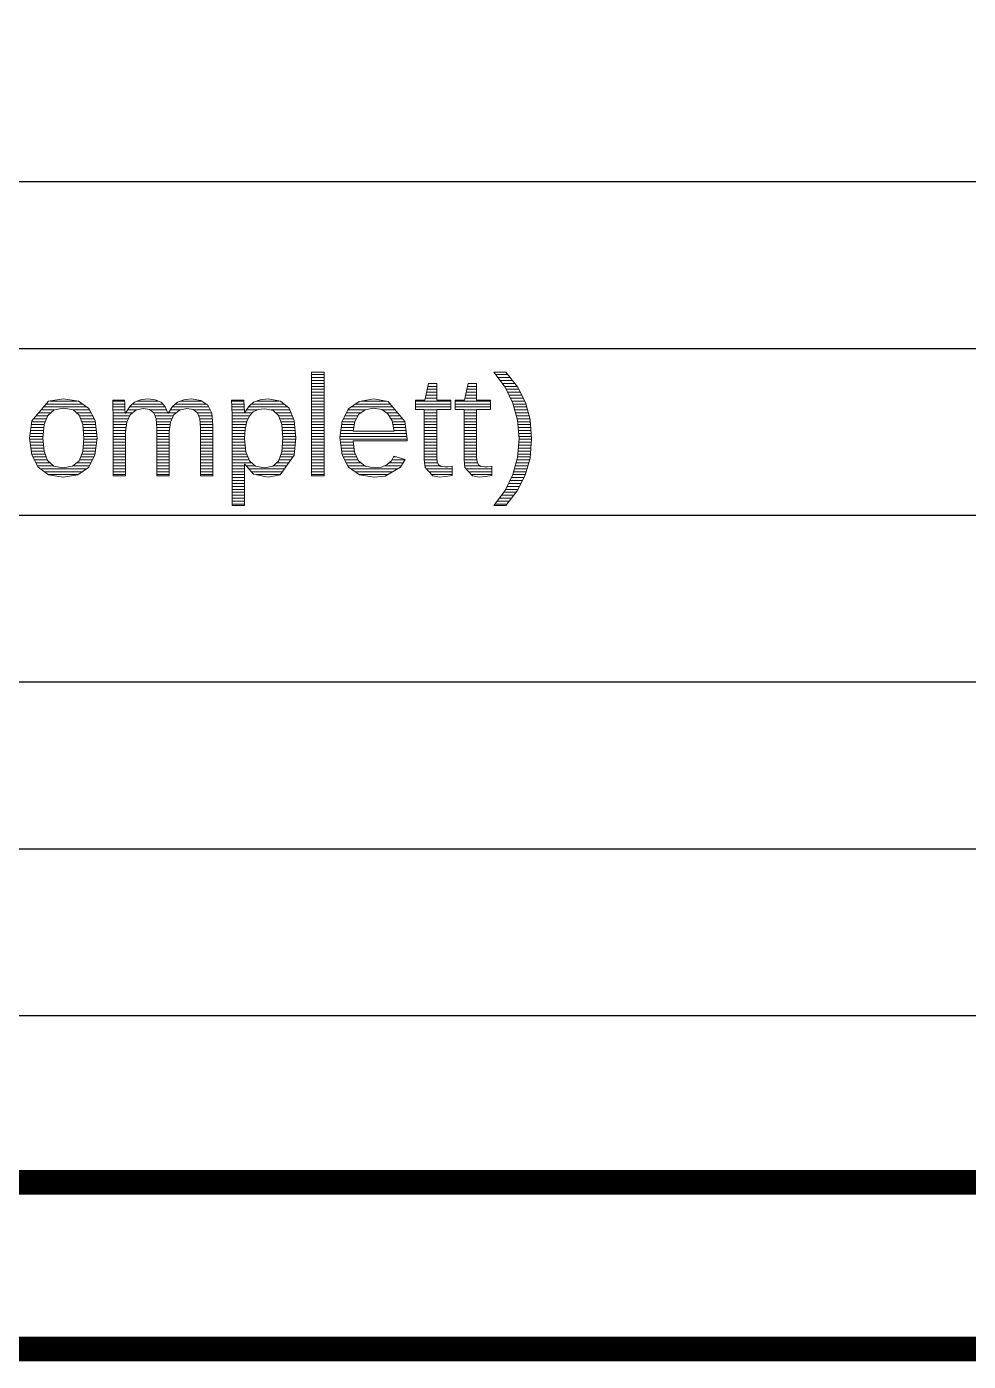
# Model space of a CAD drawing. Header units: millimetres. Extents: x 20 to 410, y 10 to 287.
# Drawn here: x 76.51 to 95.7, y 9.75 to 36.96 of the extents above; entities that cross this region are included whole.
import ezdxf

# ---------------------------------------------------------------- set-up
doc = ezdxf.new("R2010")
doc.units = ezdxf.units.MM
for name, color, linetype, lineweight in [('DUENN', 7, 'Continuous', 25), ('KANTEN', 7, 'Continuous', 50), ('TEXT', 7, 'Continuous', 13)]:
    doc.layers.add(name, color=color, linetype=linetype, lineweight=lineweight)

msp = doc.modelspace()

# ---------------------------------------------------------------- linework, layer by layer
at = {"layer": 'DUENN', "lineweight": 25}
for points in [[(20, 33.8), (200, 33.8)], [(20, 30.4), (200, 30.4)], [(20, 27), (200, 27)], [(20, 23.6), (200, 23.6)], [(20, 20.2), (200, 20.2)], [(20, 16.8), (200, 16.8)]]:
    msp.add_lwpolyline(points, dxfattribs=at)
at = {"layer": 'KANTEN', "lineweight": 50, "const_width": 0.5}
for points in [[(20, 10), (410, 10), (410, 287), (20, 287)], [(20, 10), (200, 10), (200, 61), (20, 61)]]:
    msp.add_lwpolyline(points, close=True, dxfattribs=at)
msp.add_lwpolyline([(20, 13.4), (200, 13.4)], dxfattribs=at)
at = {"layer": 'TEXT', "lineweight": 13}
for p, q in [((82.32, 29.865), (82.576, 29.865)), ((82.32, 29.805), (82.576, 29.805)), ((82.32, 29.745), (82.576, 29.745)), ((82.32, 29.685), (82.576, 29.685)), ((84.701, 29.685), (84.872, 29.685)), ((85.511, 29.685), (85.682, 29.685)), ((86.068, 29.865), (86.317, 29.865)), ((86.113, 29.805), (86.364, 29.805)), ((86.158, 29.745), (86.41, 29.745)), ((86.204, 29.685), (86.457, 29.685)), ((82.32, 29.625), (82.576, 29.625)), ((82.32, 29.565), (82.576, 29.565)), ((82.32, 29.505), (82.576, 29.505)), ((82.32, 29.445), (82.576, 29.445)), ((82.32, 29.385), (82.576, 29.385)), ((84.635, 29.385), (84.872, 29.385)), ((84.648, 29.445), (84.872, 29.445)), ((84.661, 29.505), (84.872, 29.505)), ((84.675, 29.565), (84.872, 29.565)), ((84.688, 29.625), (84.872, 29.625)), ((85.445, 29.385), (85.682, 29.385)), ((85.458, 29.445), (85.682, 29.445)), ((85.472, 29.505), (85.682, 29.505)), ((85.485, 29.565), (85.682, 29.565)), ((85.498, 29.625), (85.682, 29.625)), ((86.249, 29.625), (86.504, 29.625)), ((86.283, 29.565), (86.538, 29.565)), ((86.313, 29.505), (86.568, 29.505)), ((86.342, 29.445), (86.599, 29.445)), ((86.372, 29.385), (86.63, 29.385)), ((76.81, 29.145), (77.083, 29.145)), ((76.862, 29.205), (77.739, 29.205)), ((76.914, 29.265), (77.652, 29.265)), ((76.992, 29.325), (77.545, 29.325)), ((77.454, 29.145), (77.798, 29.145)), ((78.267, 29.325), (78.509, 29.325)), ((78.27, 29.265), (78.512, 29.265)), ((78.272, 29.205), (78.515, 29.205)), ((78.273, 29.145), (78.517, 29.145)), ((78.567, 29.145), (78.76, 29.145)), ((78.605, 29.205), (79.339, 29.205)), ((78.667, 29.265), (79.284, 29.265)), ((78.761, 29.325), (79.193, 29.325)), ((79.025, 29.145), (79.364, 29.145)), ((79.441, 29.145), (79.647, 29.145)), ((79.48, 29.205), (80.221, 29.205)), ((79.547, 29.265), (80.171, 29.265)), ((79.647, 29.325), (80.084, 29.325)), ((79.915, 29.145), (80.25, 29.145)), ((80.691, 29.325), (80.939, 29.325)), ((80.694, 29.265), (80.944, 29.265)), ((80.696, 29.205), (80.947, 29.205)), ((80.697, 29.145), (80.95, 29.145)), ((80.99, 29.145), (81.214, 29.145)), ((81.029, 29.205), (81.826, 29.205)), ((81.094, 29.265), (81.752, 29.265)), ((81.199, 29.325), (81.66, 29.325)), ((81.488, 29.145), (81.874, 29.145)), ((82.32, 29.325), (82.576, 29.325)), ((82.32, 29.265), (82.576, 29.265)), ((82.32, 29.205), (82.576, 29.205)), ((82.32, 29.145), (82.576, 29.145)), ((83.063, 29.145), (83.408, 29.145)), ((83.129, 29.205), (83.976, 29.205)), ((83.215, 29.265), (83.926, 29.265)), ((83.327, 29.325), (83.844, 29.325)), ((83.761, 29.145), (84.026, 29.145)), ((84.438, 29.325), (85.157, 29.325)), ((84.438, 29.265), (85.157, 29.265)), ((84.438, 29.205), (85.157, 29.205)), ((84.616, 29.145), (84.872, 29.145)), ((85.248, 29.325), (85.967, 29.325)), ((85.248, 29.265), (85.967, 29.265)), ((85.248, 29.205), (85.967, 29.205)), ((85.426, 29.145), (85.682, 29.145)), ((86.402, 29.325), (86.661, 29.325)), ((86.427, 29.265), (86.684, 29.265)), ((86.443, 29.205), (86.701, 29.205)), ((86.459, 29.145), (86.717, 29.145)), ((76.606, 28.845), (76.867, 28.845)), ((76.614, 28.905), (76.891, 28.905)), ((76.654, 28.965), (76.915, 28.965)), ((76.706, 29.025), (76.939, 29.025)), ((76.758, 29.085), (77.004, 29.085)), ((77.528, 29.085), (77.829, 29.085)), ((77.59, 29.025), (77.859, 29.025)), ((77.612, 28.965), (77.889, 28.965)), ((77.635, 28.905), (77.911, 28.905)), ((77.657, 28.845), (77.918, 28.845)), ((78.274, 29.085), (78.519, 29.085)), ((78.274, 29.025), (78.614, 29.025)), ((78.274, 28.965), (78.586, 28.965)), ((78.274, 28.905), (78.558, 28.905)), ((78.274, 28.845), (78.547, 28.845)), ((78.528, 29.085), (78.671, 29.085)), ((79.105, 29.085), (79.389, 29.085)), ((79.128, 29.025), (79.502, 29.025)), ((79.15, 28.965), (79.474, 28.965)), ((79.155, 28.905), (79.447, 28.905)), ((79.16, 28.845), (79.437, 28.845)), ((79.401, 29.085), (79.558, 29.085)), ((79.995, 29.085), (80.278, 29.085)), ((80.018, 29.025), (80.288, 29.025)), ((80.041, 28.965), (80.294, 28.965)), ((80.045, 28.905), (80.301, 28.905)), ((80.05, 28.845), (80.307, 28.845)), ((80.697, 29.085), (81.111, 29.085)), ((80.698, 29.025), (81.055, 29.025)), ((80.698, 28.965), (81.027, 28.965)), ((80.698, 28.905), (80.999, 28.905)), ((80.698, 28.845), (80.986, 28.845)), ((81.587, 29.085), (81.9, 29.085)), ((81.647, 29.025), (81.926, 29.025)), ((81.669, 28.965), (81.952, 28.965)), ((81.69, 28.905), (81.969, 28.905)), ((81.71, 28.845), (81.975, 28.845)), ((82.32, 29.085), (82.576, 29.085)), ((82.32, 29.025), (82.576, 29.025)), ((82.32, 28.965), (82.576, 28.965)), ((82.32, 28.905), (82.576, 28.905)), ((82.32, 28.845), (82.576, 28.845)), ((82.93, 28.845), (83.19, 28.845)), ((82.938, 28.905), (83.201, 28.905)), ((82.966, 28.965), (83.234, 28.965)), ((82.998, 29.025), (83.268, 29.025)), ((83.03, 29.085), (83.326, 29.085)), ((83.851, 29.085), (84.076, 29.085)), ((83.9, 29.025), (84.125, 29.025)), ((83.934, 28.965), (84.175, 28.965)), ((83.961, 28.905), (84.222, 28.905)), ((83.973, 28.845), (84.229, 28.845)), ((84.616, 29.085), (84.872, 29.085)), ((84.616, 29.025), (84.872, 29.025)), ((84.616, 28.965), (84.872, 28.965)), ((84.616, 28.905), (84.872, 28.905)), ((84.616, 28.845), (84.872, 28.845)), ((85.426, 29.085), (85.682, 29.085)), ((85.426, 29.025), (85.682, 29.025)), ((85.426, 28.965), (85.682, 28.965)), ((85.426, 28.905), (85.682, 28.905)), ((85.426, 28.845), (85.682, 28.845)), ((86.475, 29.085), (86.734, 29.085)), ((86.492, 29.025), (86.751, 29.025)), ((86.508, 28.965), (86.767, 28.965)), ((86.518, 28.905), (86.776, 28.905)), ((86.523, 28.845), (86.781, 28.845)), ((76.577, 28.605), (76.845, 28.605)), ((76.584, 28.665), (76.85, 28.665)), ((76.592, 28.725), (76.856, 28.725)), ((76.599, 28.785), (76.861, 28.785)), ((77.662, 28.785), (77.925, 28.785)), ((77.667, 28.725), (77.932, 28.725)), ((77.673, 28.665), (77.939, 28.665)), ((77.678, 28.605), (77.946, 28.605)), ((78.274, 28.785), (78.54, 28.785)), ((78.274, 28.725), (78.533, 28.725)), ((78.274, 28.665), (78.529, 28.665)), ((78.274, 28.605), (78.529, 28.605)), ((79.165, 28.785), (79.43, 28.785)), ((79.166, 28.725), (79.423, 28.725)), ((79.166, 28.665), (79.419, 28.665)), ((79.166, 28.605), (79.419, 28.605)), ((80.055, 28.785), (80.309, 28.785)), ((80.056, 28.725), (80.309, 28.725)), ((80.056, 28.665), (80.309, 28.665)), ((80.056, 28.605), (80.309, 28.605)), ((80.698, 28.785), (80.973, 28.785)), ((80.698, 28.725), (80.964, 28.725)), ((80.698, 28.665), (80.961, 28.665)), ((80.698, 28.605), (80.957, 28.605)), ((81.715, 28.785), (81.981, 28.785)), ((81.72, 28.725), (81.987, 28.725)), ((81.725, 28.665), (81.993, 28.665)), ((81.729, 28.605), (81.999, 28.605)), ((82.32, 28.785), (82.576, 28.785)), ((82.32, 28.725), (82.576, 28.725)), ((82.32, 28.665), (82.576, 28.665)), ((82.32, 28.605), (82.576, 28.605)), ((82.899, 28.605), (84.258, 28.605)), ((82.907, 28.665), (84.25, 28.665)), ((82.915, 28.725), (83.17, 28.725)), ((82.922, 28.785), (83.18, 28.785)), ((83.985, 28.785), (84.236, 28.785)), ((83.997, 28.725), (84.243, 28.725)), ((84.616, 28.785), (84.872, 28.785)), ((84.616, 28.725), (84.872, 28.725)), ((84.616, 28.665), (84.872, 28.665)), ((84.616, 28.605), (84.872, 28.605)), ((85.426, 28.785), (85.682, 28.785)), ((85.426, 28.725), (85.682, 28.725)), ((85.426, 28.665), (85.682, 28.665)), ((85.426, 28.605), (85.682, 28.605)), ((86.528, 28.785), (86.786, 28.785)), ((86.533, 28.725), (86.79, 28.725)), ((86.538, 28.665), (86.795, 28.665)), ((86.543, 28.605), (86.8, 28.605)), ((76.576, 28.545), (76.844, 28.545)), ((76.584, 28.485), (76.85, 28.485)), ((76.591, 28.425), (76.855, 28.425)), ((76.599, 28.365), (76.861, 28.365)), ((76.606, 28.305), (76.866, 28.305)), ((77.656, 28.305), (77.916, 28.305)), ((77.662, 28.365), (77.924, 28.365)), ((77.667, 28.425), (77.931, 28.425)), ((77.673, 28.485), (77.939, 28.485)), ((77.678, 28.545), (77.946, 28.545)), ((78.274, 28.545), (78.529, 28.545)), ((78.274, 28.485), (78.529, 28.485)), ((78.274, 28.425), (78.529, 28.425)), ((78.274, 28.365), (78.529, 28.365)), ((78.274, 28.305), (78.529, 28.305)), ((79.166, 28.545), (79.419, 28.545)), ((79.166, 28.485), (79.419, 28.485)), ((79.166, 28.425), (79.419, 28.425)), ((79.166, 28.365), (79.419, 28.365)), ((79.166, 28.305), (79.419, 28.305)), ((80.056, 28.545), (80.309, 28.545)), ((80.056, 28.485), (80.309, 28.485)), ((80.056, 28.425), (80.309, 28.425)), ((80.056, 28.365), (80.309, 28.365)), ((80.056, 28.305), (80.309, 28.305)), ((80.698, 28.545), (80.955, 28.545)), ((80.698, 28.485), (80.961, 28.485)), ((80.698, 28.425), (80.966, 28.425)), ((80.698, 28.365), (80.972, 28.365)), ((80.698, 28.305), (80.977, 28.305)), ((81.711, 28.305), (81.974, 28.305)), ((81.716, 28.365), (81.98, 28.365)), ((81.721, 28.425), (81.986, 28.425)), ((81.725, 28.485), (81.992, 28.485)), ((81.73, 28.545), (81.998, 28.545)), ((82.32, 28.545), (82.576, 28.545)), ((82.32, 28.485), (82.576, 28.485)), ((82.32, 28.425), (82.576, 28.425)), ((82.32, 28.365), (82.576, 28.365)), ((82.32, 28.305), (82.576, 28.305)), ((82.9, 28.545), (84.264, 28.545)), ((82.908, 28.485), (83.168, 28.485)), ((82.915, 28.425), (83.175, 28.425)), ((82.923, 28.365), (83.182, 28.365)), ((82.93, 28.305), (83.189, 28.305)), ((84.616, 28.545), (84.872, 28.545)), ((84.616, 28.485), (84.872, 28.485)), ((84.616, 28.425), (84.872, 28.425)), ((84.616, 28.365), (84.872, 28.365)), ((84.616, 28.305), (84.872, 28.305)), ((85.426, 28.545), (85.682, 28.545)), ((85.426, 28.485), (85.682, 28.485)), ((85.426, 28.425), (85.682, 28.425)), ((85.426, 28.365), (85.682, 28.365)), ((85.426, 28.305), (85.682, 28.305)), ((86.526, 28.305), (86.784, 28.305)), ((86.531, 28.365), (86.789, 28.365)), ((86.536, 28.425), (86.794, 28.425)), ((86.541, 28.485), (86.799, 28.485)), ((86.546, 28.545), (86.804, 28.545)), ((76.614, 28.245), (76.89, 28.245)), ((76.638, 28.185), (76.913, 28.185)), ((76.669, 28.125), (76.936, 28.125)), ((76.7, 28.065), (76.995, 28.065)), ((77.529, 28.065), (77.823, 28.065)), ((77.588, 28.125), (77.855, 28.125)), ((77.611, 28.185), (77.887, 28.185)), ((77.635, 28.245), (77.909, 28.245)), ((78.274, 28.245), (78.529, 28.245)), ((78.274, 28.185), (78.529, 28.185)), ((78.274, 28.125), (78.529, 28.125)), ((78.274, 28.065), (78.529, 28.065)), ((79.166, 28.245), (79.419, 28.245)), ((79.166, 28.185), (79.419, 28.185)), ((79.166, 28.125), (79.419, 28.125)), ((79.166, 28.065), (79.419, 28.065)), ((80.056, 28.245), (80.309, 28.245)), ((80.056, 28.185), (80.309, 28.185)), ((80.056, 28.125), (80.309, 28.125)), ((80.056, 28.065), (80.309, 28.065)), ((80.698, 28.245), (80.996, 28.245)), ((80.698, 28.185), (81.019, 28.185)), ((80.698, 28.125), (81.043, 28.125)), ((80.698, 28.065), (81.098, 28.065)), ((81.605, 28.065), (81.853, 28.065)), ((81.653, 28.125), (81.896, 28.125)), ((81.674, 28.185), (81.938, 28.185)), ((81.695, 28.245), (81.968, 28.245)), ((82.32, 28.245), (82.576, 28.245)), ((82.32, 28.185), (82.576, 28.185)), ((82.32, 28.125), (82.576, 28.125)), ((82.32, 28.065), (82.576, 28.065)), ((82.938, 28.245), (83.21, 28.245)), ((82.963, 28.185), (83.238, 28.185)), ((82.995, 28.125), (83.266, 28.125)), ((83.027, 28.065), (83.328, 28.065)), ((83.9, 28.065), (84.182, 28.065)), ((83.956, 28.125), (84.216, 28.125)), ((83.989, 28.185), (84.052, 28.185)), ((84.616, 28.245), (84.872, 28.245)), ((84.616, 28.185), (84.872, 28.185)), ((84.616, 28.125), (84.877, 28.125)), ((84.624, 28.065), (84.891, 28.065)), ((85.426, 28.245), (85.682, 28.245)), ((85.426, 28.185), (85.682, 28.185)), ((85.426, 28.125), (85.688, 28.125)), ((85.434, 28.065), (85.701, 28.065)), ((86.487, 28.065), (86.745, 28.065)), ((86.503, 28.125), (86.762, 28.125)), ((86.517, 28.185), (86.774, 28.185)), ((86.522, 28.245), (86.779, 28.245)), ((76.731, 28.005), (77.062, 28.005)), ((76.79, 27.945), (77.736, 27.945)), ((76.873, 27.885), (77.648, 27.885)), ((76.956, 27.825), (77.559, 27.825)), ((77.458, 28.005), (77.791, 28.005)), ((78.274, 28.005), (78.529, 28.005)), ((78.274, 27.945), (78.529, 27.945)), ((78.274, 27.885), (78.529, 27.885)), ((78.274, 27.825), (78.529, 27.825)), ((79.166, 28.005), (79.419, 28.005)), ((79.166, 27.945), (79.419, 27.945)), ((79.166, 27.885), (79.419, 27.885)), ((79.166, 27.825), (79.419, 27.825)), ((80.056, 28.005), (80.309, 28.005)), ((80.056, 27.945), (80.309, 27.945)), ((80.056, 27.885), (80.309, 27.885)), ((80.056, 27.825), (80.309, 27.825)), ((80.698, 28.005), (80.951, 28.005)), ((80.698, 27.945), (80.953, 27.945)), ((80.698, 27.885), (80.954, 27.885)), ((80.698, 27.825), (80.954, 27.825)), ((80.698, 27.765), (80.954, 27.765)), ((80.987, 28.005), (81.169, 28.005)), ((81.041, 27.945), (81.769, 27.945)), ((81.095, 27.885), (81.727, 27.885)), ((81.197, 27.825), (81.685, 27.825)), ((81.541, 28.005), (81.811, 28.005)), ((82.32, 28.005), (82.576, 28.005)), ((82.32, 27.945), (82.576, 27.945)), ((82.32, 27.885), (82.576, 27.885)), ((82.32, 27.825), (82.576, 27.825)), ((83.058, 28.005), (83.403, 28.005)), ((83.117, 27.945), (84.077, 27.945)), ((83.204, 27.885), (83.974, 27.885)), ((83.29, 27.825), (83.87, 27.825)), ((83.802, 28.005), (84.148, 28.005)), ((84.631, 28.005), (84.939, 28.005)), ((84.66, 27.945), (85.182, 27.945)), ((84.713, 27.885), (85.182, 27.885)), ((84.766, 27.825), (85.182, 27.825)), ((85.441, 28.005), (85.749, 28.005)), ((85.471, 27.945), (85.993, 27.945)), ((85.524, 27.885), (85.993, 27.885)), ((85.576, 27.825), (85.993, 27.825)), ((86.392, 27.765), (86.651, 27.765)), ((86.422, 27.825), (86.679, 27.825)), ((86.439, 27.885), (86.695, 27.885)), ((86.455, 27.945), (86.712, 27.945)), ((86.471, 28.005), (86.729, 28.005)), ((80.698, 27.705), (80.954, 27.705)), ((80.698, 27.645), (80.954, 27.645)), ((80.698, 27.585), (80.954, 27.585)), ((80.698, 27.525), (80.954, 27.525)), ((86.274, 27.525), (86.527, 27.525)), ((86.303, 27.585), (86.558, 27.585)), ((86.333, 27.645), (86.589, 27.645)), ((86.363, 27.705), (86.62, 27.705)), ((80.698, 27.465), (80.954, 27.465)), ((80.698, 27.405), (80.954, 27.405)), ((80.698, 27.345), (80.954, 27.345)), ((80.698, 27.285), (80.954, 27.285)), ((80.698, 27.225), (80.954, 27.225)), ((86.053, 27.225), (86.301, 27.225)), ((86.098, 27.285), (86.348, 27.285)), ((86.143, 27.345), (86.395, 27.345)), ((86.189, 27.405), (86.442, 27.405)), ((86.234, 27.465), (86.488, 27.465))]:
    msp.add_line(p, q, dxfattribs=at)
for points in [[(82.32, 29.914), (82.576, 29.914), (82.576, 27.8), (82.32, 27.8), (82.32, 29.914)], [(85.182, 27.811), (85.054, 27.786), (84.923, 27.777), (84.789, 27.799), (84.635, 27.974), (84.616, 28.126), (84.616, 29.154), (84.438, 29.154), (84.438, 29.341), (84.625, 29.341), (84.701, 29.686), (84.872, 29.686), (84.872, 29.341), (85.157, 29.341), (85.157, 29.154), (84.872, 29.154), (84.872, 28.182), (84.881, 28.087), (84.908, 28.026), (84.958, 27.992), (85.034, 27.981), (85.097, 27.986), (85.182, 28.001), (85.182, 27.811)], [(85.993, 27.811), (85.865, 27.786), (85.734, 27.777), (85.599, 27.799), (85.445, 27.974), (85.426, 28.126), (85.426, 29.154), (85.248, 29.154), (85.248, 29.341), (85.436, 29.341), (85.511, 29.686), (85.682, 29.686), (85.682, 29.341), (85.967, 29.341), (85.967, 29.154), (85.682, 29.154), (85.682, 28.182), (85.691, 28.087), (85.718, 28.026), (85.768, 27.992), (85.844, 27.981), (85.907, 27.986), (85.993, 28.001), (85.993, 27.811)], [(86.804, 28.552), (86.772, 28.161), (86.675, 27.813), (86.512, 27.495), (86.279, 27.196), (86.031, 27.196), (86.263, 27.503), (86.423, 27.826), (86.516, 28.174), (86.547, 28.555), (86.516, 28.936), (86.422, 29.284), (86.262, 29.607), (86.031, 29.914), (86.279, 29.914), (86.513, 29.613), (86.676, 29.294), (86.772, 28.946), (86.804, 28.558), (86.804, 28.552)], [(77.553, 27.821), (77.255, 27.771), (76.959, 27.823), (76.745, 27.977), (76.616, 28.229), (76.573, 28.572), (76.616, 28.921), (76.961, 29.32), (77.263, 29.37), (77.57, 29.321), (77.783, 29.175), (77.908, 28.927), (77.95, 28.572), (77.905, 28.219), (77.772, 27.969), (77.553, 27.821)], [(77.459, 29.144), (77.268, 29.18), (77.074, 29.143), (76.942, 29.032), (76.867, 28.844), (76.842, 28.572), (76.866, 28.305), (76.94, 28.114), (77.068, 27.999), (77.252, 27.961), (77.45, 27.998), (77.582, 28.109), (77.656, 28.299), (77.681, 28.572), (77.657, 28.847), (77.586, 29.035), (77.459, 29.144)], [(79.15, 28.966), (79.104, 29.086), (79.019, 29.15), (78.884, 29.171), (78.737, 29.14), (78.624, 29.046), (78.553, 28.895), (78.529, 28.693), (78.529, 27.8), (78.274, 27.8), (78.274, 29.012), (78.272, 29.229), (78.266, 29.341), (78.508, 29.341), (78.509, 29.328), (78.51, 29.303), (78.512, 29.269), (78.514, 29.231), (78.516, 29.172), (78.519, 29.077), (78.524, 29.077), (78.612, 29.216), (78.713, 29.305), (78.831, 29.353), (78.973, 29.37), (79.13, 29.352), (79.251, 29.3), (79.337, 29.209), (79.392, 29.077), (79.396, 29.077), (79.484, 29.211), (79.589, 29.301), (79.714, 29.352), (79.863, 29.37), (80.065, 29.338), (80.203, 29.243), (80.283, 29.075), (80.309, 28.827), (80.309, 27.8), (80.056, 27.8), (80.056, 28.777), (80.04, 28.966), (79.994, 29.086), (79.909, 29.15), (79.774, 29.171), (79.625, 29.14), (79.513, 29.047), (79.442, 28.896), (79.419, 28.693), (79.419, 27.8), (79.166, 27.8), (79.166, 28.777), (79.15, 28.966)], [(81.682, 27.822), (81.434, 27.771), (81.137, 27.838), (80.956, 28.039), (80.949, 28.039), (80.953, 27.973), (80.954, 27.797), (80.954, 27.195), (80.698, 27.195), (80.698, 29.026), (80.696, 29.224), (80.69, 29.341), (80.937, 29.341), (80.939, 29.328), (80.941, 29.3), (80.945, 29.256), (80.948, 29.193), (80.951, 29.132), (80.952, 29.093), (80.957, 29.093), (81.037, 29.217), (81.138, 29.302), (81.268, 29.352), (81.434, 29.368), (81.683, 29.32), (81.86, 29.177), (81.966, 28.932), (82.001, 28.577), (81.966, 28.225), (81.682, 27.822)], [(81.645, 29.032), (81.533, 29.135), (81.369, 29.17), (81.233, 29.154), (81.13, 29.106), (81.055, 29.024), (80.999, 28.906), (80.966, 28.749), (80.954, 28.552), (80.979, 28.288), (81.051, 28.104), (81.178, 27.997), (81.366, 27.961), (81.531, 27.996), (81.644, 28.101), (81.71, 28.289), (81.732, 28.572), (81.71, 28.848), (81.645, 29.032)], [(83.192, 28.282), (83.274, 28.108), (83.409, 28), (83.595, 27.964), (83.745, 27.98), (83.862, 28.031), (83.946, 28.106), (83.998, 28.2), (84.223, 28.136), (84.131, 27.977), (83.817, 27.794), (83.595, 27.771), (83.294, 27.822), (83.074, 27.975), (82.94, 28.228), (82.895, 28.581), (82.94, 28.918), (83.074, 29.166), (83.291, 29.319), (83.585, 29.37), (83.882, 29.318), (84.222, 28.909), (84.264, 28.551), (84.264, 28.516), (83.165, 28.516), (83.192, 28.282)], [(83.958, 28.924), (83.875, 29.068), (83.75, 29.152), (83.58, 29.18), (83.413, 29.149), (83.285, 29.055), (83.201, 28.907), (83.168, 28.713), (83.999, 28.713), (83.958, 28.924)]]:
    msp.add_lwpolyline(points, close=True, dxfattribs=at)

doc.saveas('drawing.dxf')
